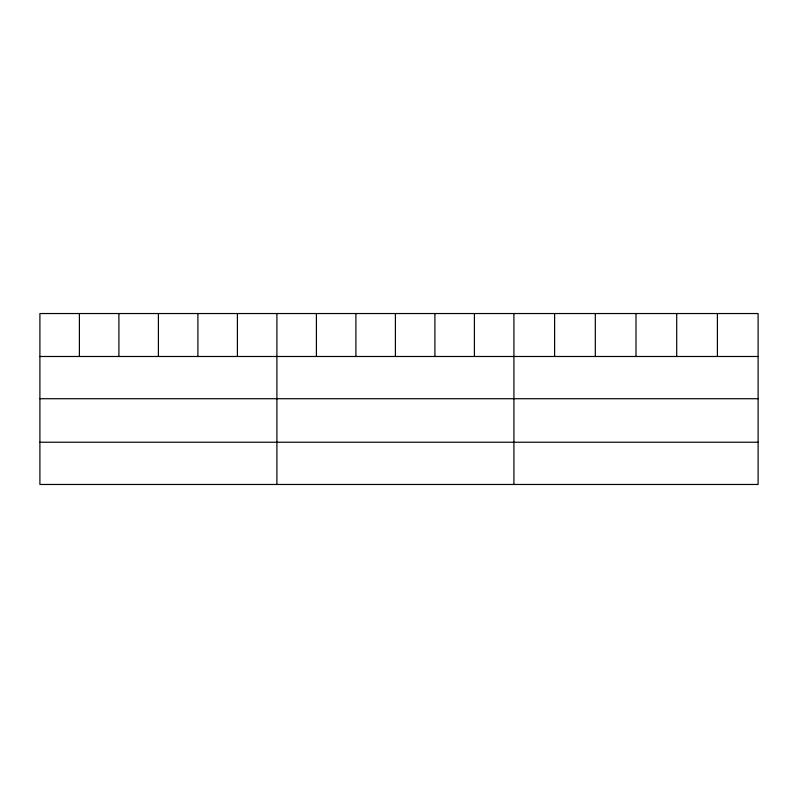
<?xml version="1.0" encoding="UTF-8"?>
<svg xmlns="http://www.w3.org/2000/svg" width="798" height="798" viewBox="0 0 798 798"><rect width="100%" height="100%" fill="white"/><g stroke="black" fill="none" stroke-linecap="round" stroke-linejoin="round"><path stroke-width="1.2" d="M758.1 356.487L758.1 484.466L39.9 484.466L39.9 313.534L758.1 313.534L758.1 356.487L39.9 356.487M39.9 398.721L758.1 398.721M39.9 442.232L758.1 442.232M717.402 313.534L717.402 356.487M676.704 313.534L676.704 356.487M636.006 313.534L636.006 356.487M595.308 313.534L595.308 356.487M554.61 313.534L554.61 356.487M513.912 313.534L513.912 484.466M474.411 313.534L474.411 356.487M434.91 313.534L434.91 356.487M395.409 313.534L395.409 356.487M355.908 313.534L355.908 356.487M316.407 313.534L316.407 356.487M276.906 313.534L276.906 484.466M237.405 313.534L237.405 356.487M197.904 313.534L197.904 356.487M158.403 313.534L158.403 356.487M118.902 313.534L118.902 356.487M79.401 313.534L79.401 356.487"/></g></svg>
